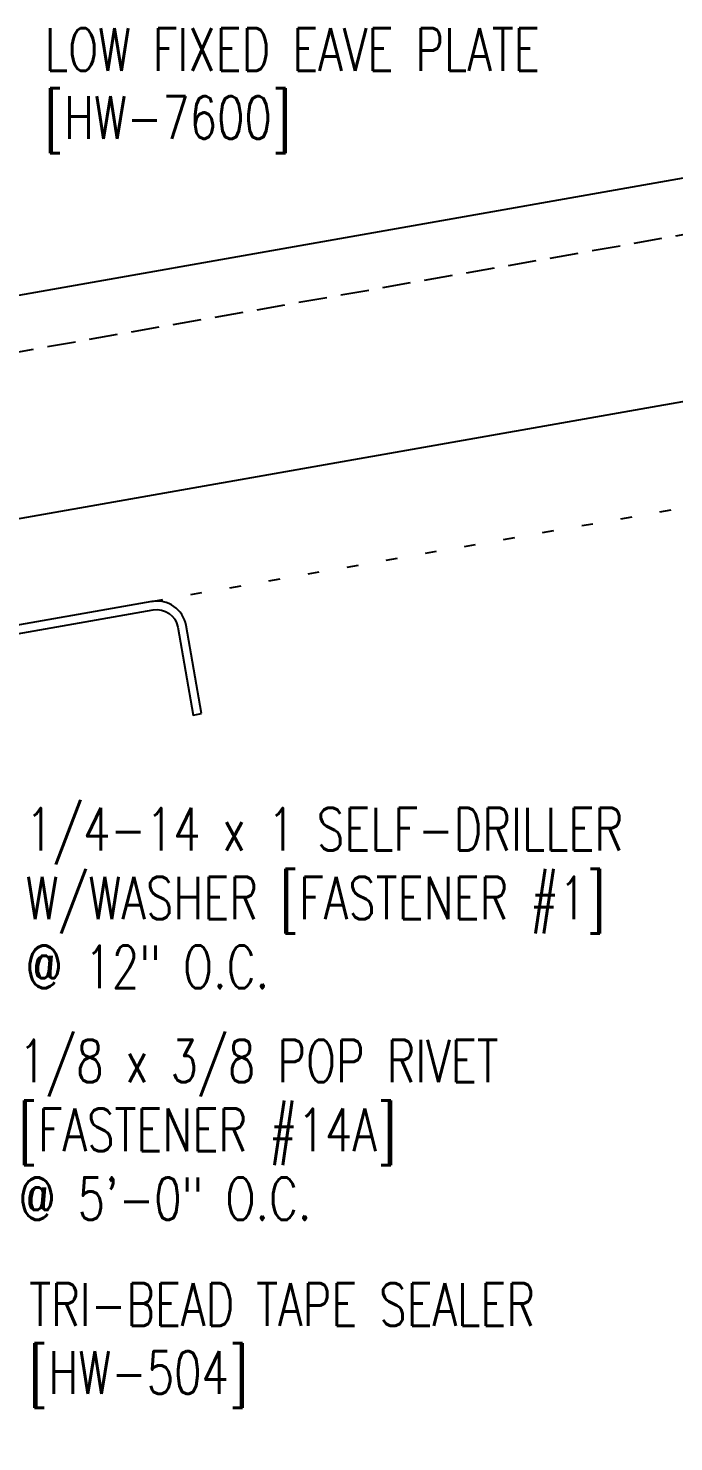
# Model space of a CAD drawing. Header units: inches. Extents: x 9.4 to 51.9, y 11.4 to 60.1.
# Drawn here: x 35.66 to 41.35, y 21.71 to 34.17 of the extents above; entities that cross this region are included whole.
import ezdxf

# ---------------------------------------------------------------- set-up
doc = ezdxf.new("R2010")
doc.units = ezdxf.units.IN
doc.header["$MEASUREMENT"] = 0
doc.linetypes.add('DOT', pattern=[0.25, 0, -0.25])
doc.linetypes.add('HIDDEN2', pattern=[0.1875, 0.125, -0.0625])
for name, color, linetype in [('DIM', 2, 'Continuous'), ('PANEL', 11, 'Continuous'), ('STLA', 10, 'Continuous'), ('TEXT', 2, 'Continuous')]:
    doc.layers.add(name, color=color, linetype=linetype)
doc.styles.add('TEXT1', font='ROMANS.shx', dxfattribs={"width": 0.75, "height": 0.375})

# ---------------------------------------------------------------- blocks, each defined once
blk = doc.blocks.new('dsc-HW-504')
at = {"layer": 'TEXT', "style": 'TEXT1', "width": 0.75}
for s, p in [('TRI-BEAD TAPE SEALER', (0, 0)), ('[HW-504]', (0, -0.6))]:
    blk.add_text(s, height=0.375, dxfattribs=at).set_placement(p)
at = {"layer": 'TEXT', "style": 'TEXT1', "flags": 1}
for tag, p in [('COLOR', (0, -1.2)), ('CALC', (0, -1.2)), ('OPT1', (0, -1.2)), ('OPT2', (0, -1.2)), ('OPT3', (0, -1.2)), ('GAGE', (0, -1.2)), ('SHPLN', (0, -1.2)), ('PART', (0, -1.2)), ('DESCRIPTION', (0, -1.2)), ('MULTIPLE', (0, -1.2)), ('SPARE1', (0, -1.8)), ('SPARE2', (0, -1.8)), ('SPARE3', (0, -1.8)), ('SPARE4', (0, -1.8)), ('SPARE5', (0, -1.8)), ('SPARE6', (0, -1.8)), ('SPARE7', (0, -1.8)), ('SPARE8', (0, -1.8)), ('SPARE9', (0, -1.8)), ('SPARE10', (0, -1.8))]:
    blk.add_attdef(tag, p, '', height=0.375, dxfattribs=at)
blk = doc.blocks.new('FD-F14A')
at = {"layer": 'TEXT', "style": 'TEXT1', "width": 0.75}
for s, p in [('1/8 x 3/8 POP RIVET', (0.0047, -0.0408)), ('[FASTENER #14A]', (0.0047, -0.1926))]:
    blk.add_text(s, height=0.09375, dxfattribs=at).set_placement(p)
blk.add_attdef('(QUANTITY)', (0.0047, -0.3444), '', height=0.0938, dxfattribs=at)
blk = doc.blocks.new('FD-F1')
at = {"style": 'TEXT1', "width": 0.75}
blk.add_attdef('COLOR', (0.0047, -0.4962), '', height=0.0938, dxfattribs=at)
at = {"layer": 'TEXT', "style": 'TEXT1', "width": 0.75}
for s, p in [('1/4-14 x 1 SELF-DRILLER', (0.0047, -0.0408)), ('W/WASHER [FASTENER #1]', (0.0047, -0.1926))]:
    blk.add_text(s, height=0.09375, dxfattribs=at).set_placement(p)
blk.add_attdef('(QUANTITY)', (0.0047, -0.3444), '', height=0.0938, dxfattribs=at)

msp = doc.modelspace()

# ---------------------------------------------------------------- linework, layer by layer
at = {"layer": 'DIM', "linetype": 'DOT'}
msp.add_line((36.75005, 29.12047), (45.99279, 30.75022), dxfattribs=at)
at = {"layer": 'PANEL'}
msp.add_line((34.26979, 31.5905), (45.4956, 33.56991), dxfattribs=at)
at = {"layer": 'PANEL', "color": 8, "linetype": 'HIDDEN2', "ltscale": 2}
msp.add_line((34.3551, 31.10666), (45.5625, 33.08283), dxfattribs=at)
at = {"layer": 'PANEL'}
msp.add_lwpolyline([(27.59718, 28.44401), (45.83248, 31.65938)], dxfattribs=at)
at = {"layer": 'STLA'}
msp.add_lwpolyline([(37.19059, 28.13195), (37.05379, 28.90779, 0.41421356), (36.75005, 29.12047), (32.30089, 28.33597, 0.36397023), (32.08422, 28.07775), (32.08422, 20.55996, 0.41421356), (32.34642, 20.29776), (36.82202, 20.29776, 0.41421356), (37.08422, 20.55996), (37.08422, 21.34776), (37.00952, 21.34776), (37.00952, 20.55996, -0.41421356), (36.82202, 20.37246), (32.34642, 20.37246, -0.41421356), (32.15892, 20.55996), (32.15892, 28.07775, -0.36397023), (32.31387, 28.2624), (36.76302, 29.04691, -0.41421356), (36.98023, 28.89481), (37.11703, 28.11898)], format="xyb", close=True, dxfattribs=at)

# ---------------------------------------------------------------- block references
at = {"layer": 'TEXT', "xscale": 4, "yscale": 4, "zscale": 4}
for name, p, values in [('FD-F1', (35.6203, 27.08917), {'(QUANTITY)': '@ 12" O.C.'}), ('FD-F14A', (35.55973, 25.04581), {'(QUANTITY)': '@ 5\'-0" O.C.'})]:
    msp.add_blockref(name, p, dxfattribs=at).add_auto_attribs(values)
at = {"layer": 'TEXT'}
msp.add_blockref('dsc-HW-504', (35.67031, 22.73581), dxfattribs=at)

# ---------------------------------------------------------------- texts
at = {"layer": 'TEXT', "style": 'TEXT1', "width": 0.75}
for s, p in [('LOW FIXED EAVE PLATE', (35.80807, 33.79875)), ('[HW-7600]', (35.80807, 33.19875))]:
    msp.add_text(s, height=0.375, dxfattribs=at).set_placement(p)

doc.saveas('drawing.dxf')
